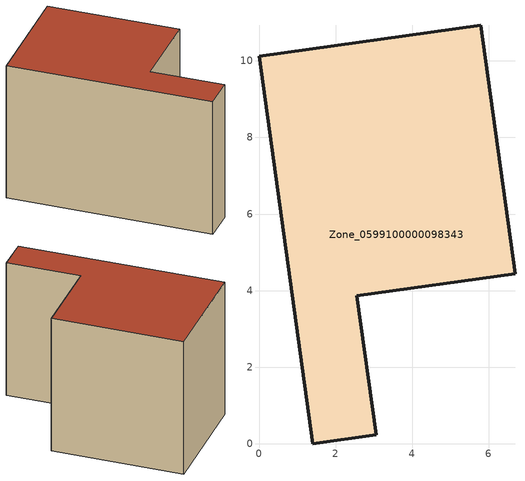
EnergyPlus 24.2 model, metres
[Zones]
Zone_0599100000098343
 floor ground (C_G): 0,10.12 5.79,10.93 6.69,4.44 2.55,3.87 3.06,0.23 1.41,0 z0
 wall outside (C_F): 1.41,0 3.06,0.23 2.55,3.87 6.69,4.44 5.79,10.93 0,10.12 1.41,0 z0:7.17
 roof outside (C_R): 5.79,10.93 0,10.12 1.41,0 3.06,0.23 2.55,3.87 6.69,4.44 z7.17
[BUILDING]
Pand.0599100000098343: North Axis=0; Terrain=City; Loads Convergence Tolerance Value=0.04; Temperature Convergence Tolerance Value=0.4; Solar Distribution=FullExterior; Maximum Number of Warmup Days=25; Minimum Number of Warmup Days=1
[Site:Location]
Rotterdam.The.Hague.AP_ZH_NLD Design_Conditions: Latitude=51.96; Longitude=4.45; Time Zone=1; Elevation=-4.5
[SITE:GROUNDTEMPERATURE:BUILDINGSURFACE]
18, 18, 18, 18, 18, 18, 18, 18, 18, 18, 18, 18
[MATERIAL] Thermal Absorptance=0.9; Solar Absorptance=0.7; Visible Absorptance=0.7
Name | Roughness | Thickness | Conductivity | Density | Specific Heat
G.TI.1946 | MediumSmooth | 0.15 | 1 | 540 | 1210
F.TI.1946 | Rough | 0.3 | 0.857143 | 1920 | 840
R.TI.1946 | MediumRough | 0.2 | 0.1 | 1500 | 1000
[CONSTRUCTION]
C_G: G.TI.1946
C_F: F.TI.1946
C_R: R.TI.1946
[ZONE]
Zone_0599100000098343: Type=1; Multiplier=1; Ceiling Height=Autocalculate; Volume=Autocalculate; Floor Area=autocalculate; Part of Total Floor Area=Yes
[ZONEINFILTRATION:DESIGNFLOWRATE]
Infil_Zone_0599100000098343: Zone or ZoneList or Space or SpaceList=Zone_0599100000098343; Schedule=AlwaysOn; Design Flow Rate Calculation Method=Flow/Area; Flow Rate per Floor Area=0.003; Constant Term Coefficient=1; Temperature Term Coefficient=0; Velocity Term Coefficient=0; Velocity Squared Term Coefficient=0
[HVACTEMPLATE:ZONE:IDEALLOADSAIRSYSTEM]
Zone_0599100000098343: Maximum Heating Supply Air Temperature=50; Minimum Cooling Supply Air Temperature=13; Maximum Heating Supply Air Humidity Ratio=0.0156; Minimum Cooling Supply Air Humidity Ratio=0.0077; Heating Limit=NoLimit; Cooling Limit=NoLimit; Dehumidification Control Type=ConstantSensibleHeatRatio; Cooling Sensible Heat Ratio=0.7; Dehumidification Setpoint=60; Humidification Control Type=None; Humidification Setpoint=30; Outdoor Air Method=None; Outdoor Air Flow Rate per Person=0.00944; Outdoor Air Flow Rate per Zone Floor Area=0; Outdoor Air Flow Rate per Zone=0; Demand Controlled Ventilation Type=None; Outdoor Air Economizer Type=NoEconomizer; Heat Recovery Type=None; Sensible Heat Recovery Effectiveness=0.7; Latent Heat Recovery Effectiveness=0.65
[ZONECONTROL:THERMOSTAT]
ThermostatControl_Zone_0599100000098343: Zone or ZoneList=Zone_0599100000098343; Control Type Schedule=DualSetpointControlType; Control 1=Thermostat_Zone_0599100000098343; Temperature Difference Between Cutout And Setpoint=0
[THERMOSTATSETPOINT:DUALSETPOINT]
Thermostat_Zone_0599100000098343: Heating Setpoint Temperature Schedule=HeatingSetpoint_Zone_0599100000098343; Cooling Setpoint Temperature Schedule=CoolingSetpoint_Zone_0599100000098343
[SCHEDULE:COMPACT]
HeatingSetpoint_Zone_0599100000098343: Through: 12/31, For: AllDays, Until: 24:00, 21
CoolingSetpoint_Zone_0599100000098343: Through: 12/31, For: AllDays, Until: 24:00, 24
DualSetpointControlType: Through: 12/31, For: AllDays, Until: 24:00, 4
AlwaysOn: Through: 12/31, For: AllDays, Until: 24:00, 1
